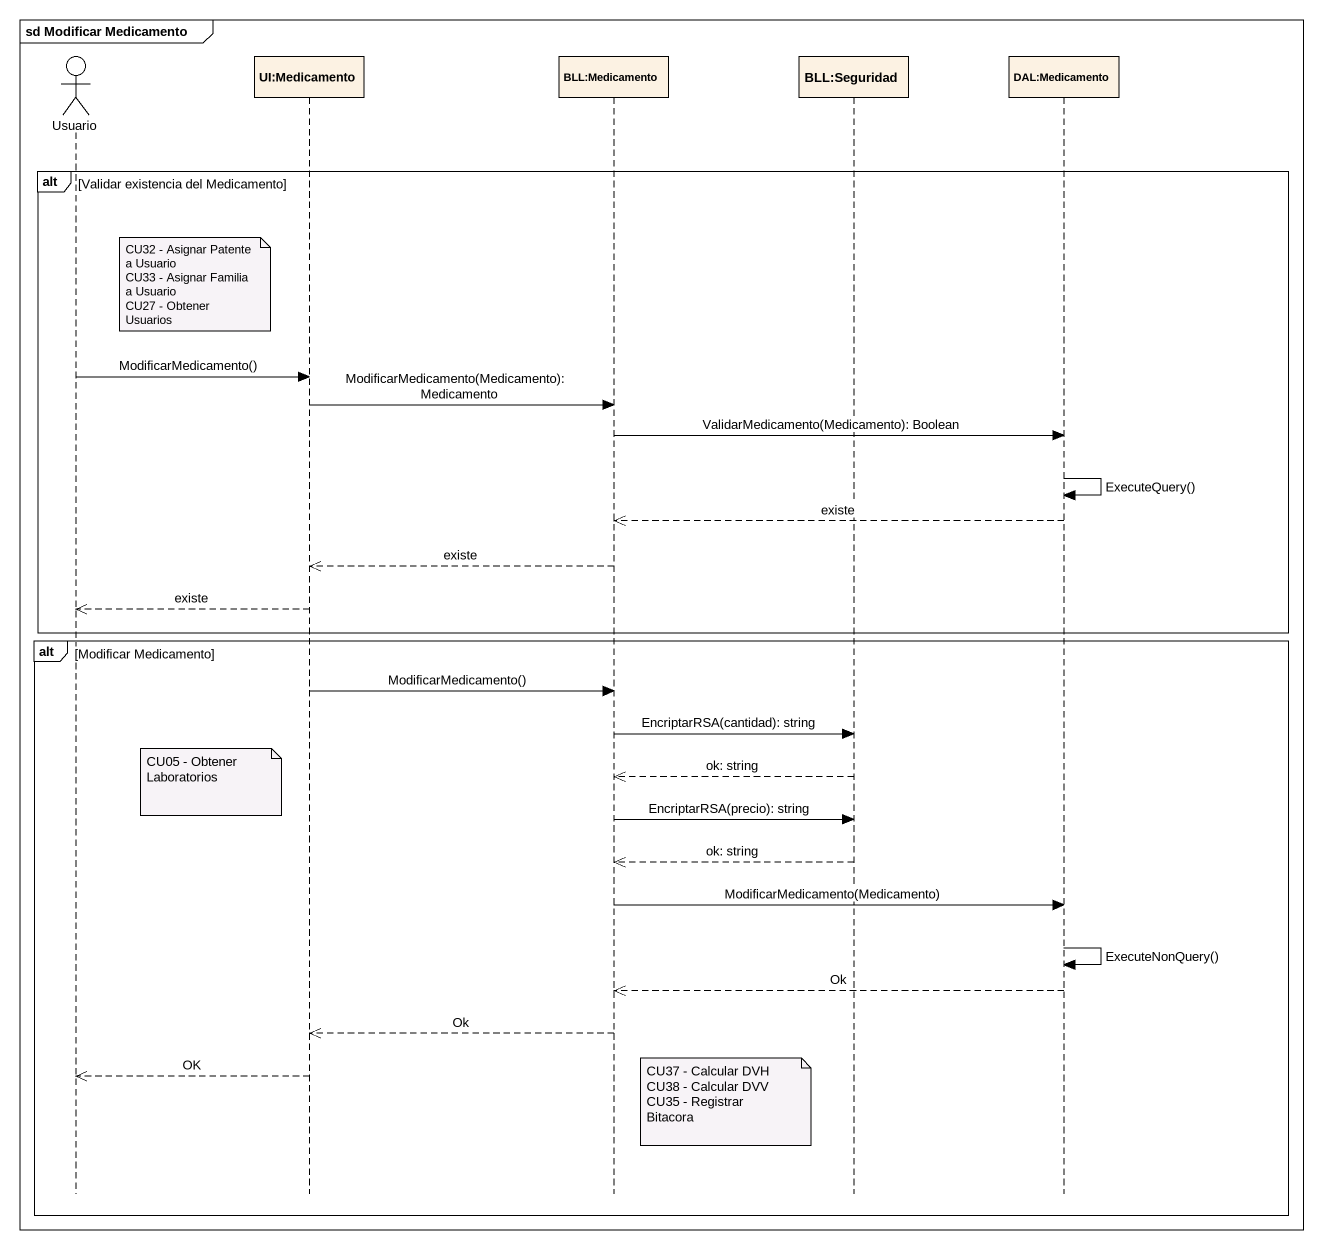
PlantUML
@startuml
mainframe sd Modificar Medicamento
hide footbox
actor Usuario
participant "UI:Medicamento" as UI_Medicamento
participant "BLL:Medicamento" as BLL_Medicamento
participant "BLL:Seguridad" as BLL_Seguridad
participant "DAL:Medicamento" as DAL_Medicamento

alt Validar existencia del Medicamento
  note left of UI_Medicamento
    CU32 - Asignar Patente a Usuario
    CU33 - Asignar Familia a Usuario
    CU27 - Obtener Usuarios
  end note
  Usuario -> UI_Medicamento : ModificarMedicamento()
  UI_Medicamento -> BLL_Medicamento : ModificarMedicamento(Medicamento): Medicamento
  BLL_Medicamento -> DAL_Medicamento : ValidarMedicamento(Medicamento): Boolean
  DAL_Medicamento -> DAL_Medicamento : ExecuteQuery()
  DAL_Medicamento -->> BLL_Medicamento : existe
  BLL_Medicamento -->> UI_Medicamento : existe
  UI_Medicamento -->> Usuario : existe
end
alt Modificar Medicamento
  UI_Medicamento -> BLL_Medicamento : ModificarMedicamento()
  BLL_Medicamento -> BLL_Seguridad : EncriptarRSA(cantidad): string
  BLL_Seguridad -->> BLL_Medicamento : ok: string
  note left of UI_Medicamento : CU05 - Obtener Laboratorios
  BLL_Medicamento -> BLL_Seguridad : EncriptarRSA(precio): string
  BLL_Seguridad -->> BLL_Medicamento : ok: string
  BLL_Medicamento -> DAL_Medicamento : ModificarMedicamento(Medicamento)
  DAL_Medicamento -> DAL_Medicamento : ExecuteNonQuery()
  DAL_Medicamento -->> BLL_Medicamento : Ok
  BLL_Medicamento -->> UI_Medicamento : Ok
  UI_Medicamento -->> Usuario : OK
  note right of BLL_Medicamento
    CU37 - Calcular DVH
    CU38 - Calcular DVV
    CU35 - Registrar Bitacora
  end note
end
@enduml
